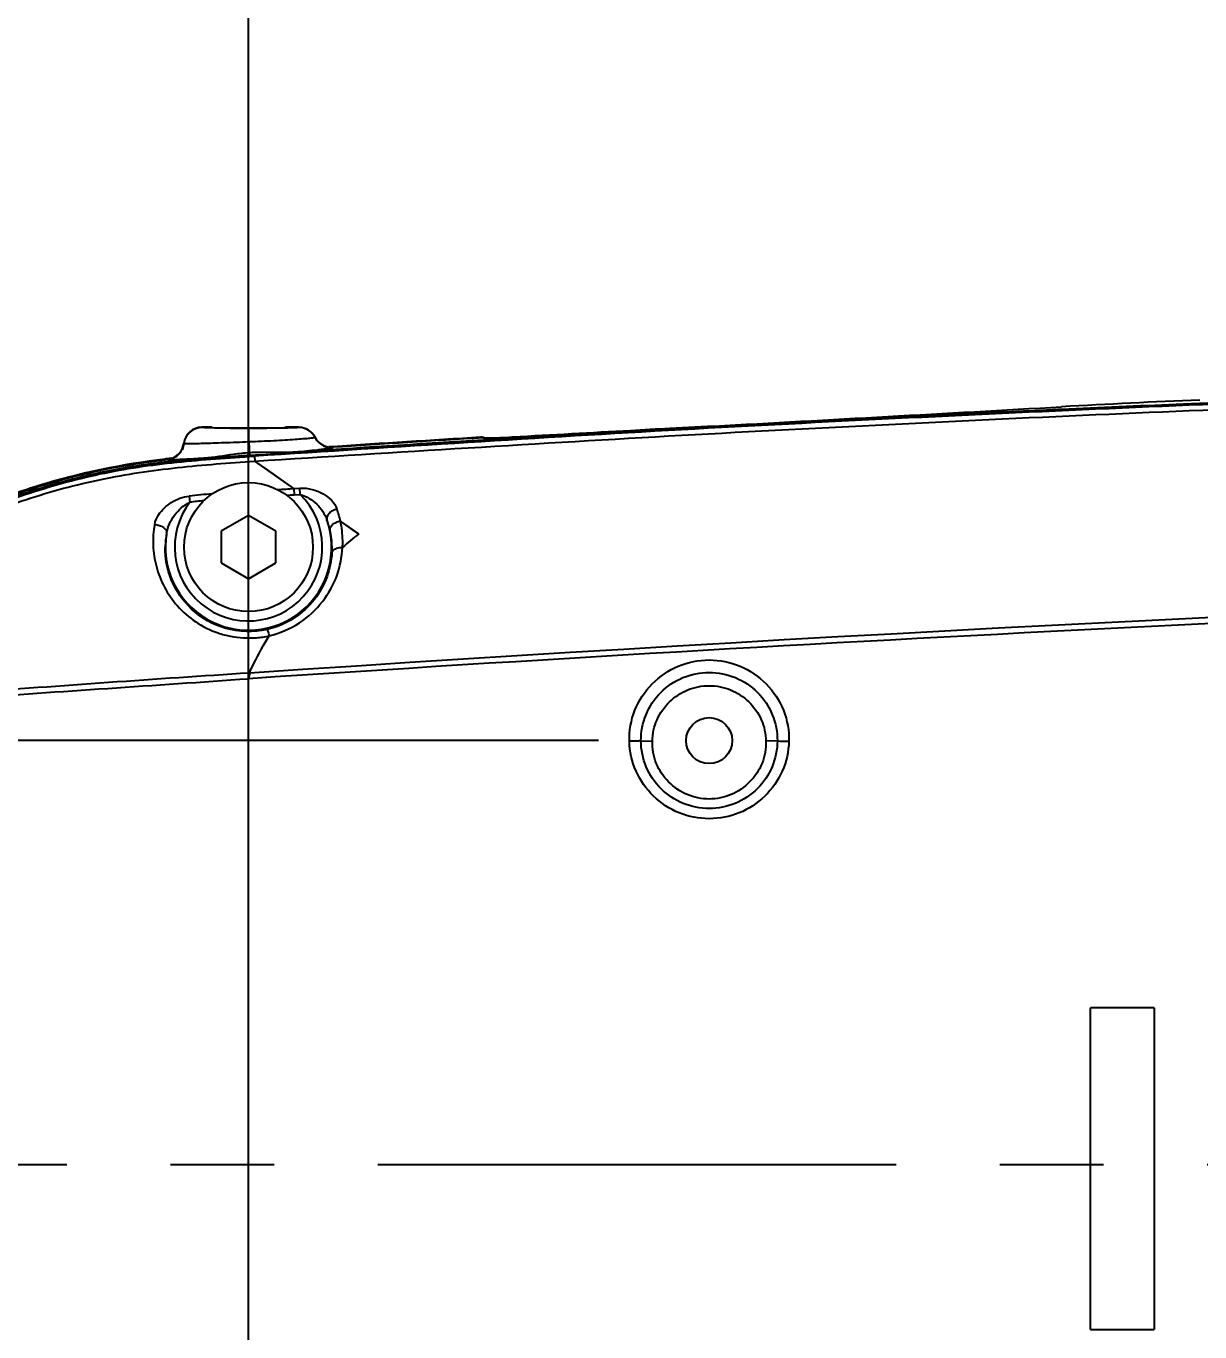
# Model space of a CAD drawing. Header units: millimetres. Extents: x 5828 to 6704, y 123 to 421.
# Drawn here: x 6411.045 to 6415.292, y 273.456 to 278.18 of the extents above; entities that cross this region are included whole.
import ezdxf

# ---------------------------------------------------------------- set-up
doc = ezdxf.new("R2010")
doc.units = ezdxf.units.MM
doc.linetypes.add('CENTER', pattern=[0.6, 0.375, -0.075, 0.075, -0.075])
for name, color, linetype in [('中心线', 7, 'Continuous'), ('外形图', 7, 'Continuous'), ('尺寸标注', 7, 'Continuous')]:
    doc.layers.add(name, color=color, linetype=linetype)
doc.styles.add('微软雅黑', font='msyh.ttc', dxfattribs={"height": 1.5})
doc.dimstyles.new('尺寸标注_1_15比例', dxfattribs={"dimtxt": 1.5, "dimasz": 1.25, "dimexe": 0.5, "dimexo": 0.4, "dimgap": 0.5, "dimtad": 1, "dimdec": 1, "dimlfac": 15, "dimdsep": 46, "dimtxsty": '微软雅黑', "dimcen": 0.09, "dimadec": 0, "dimazin": 0, "dimtp": 0.01, "dimtm": 0.01, "dimtfac": 1, "dimtdec": 1, "dimtofl": 0, "dimtmove": 0, "dimatfit": 3, "dimfxl": 1, "dimtolj": 1, "dimarcsym": 0})

# ---------------------------------------------------------------- blocks, each defined once
blk = doc.blocks.new('*D777')
at = {"layer": 'Defpoints', "color": 0}
for p in [(6411.8498, 282.4145), (6407.1832, 274.0616), (6411.8498, 274.0616)]:
    blk.add_point(p, dxfattribs=at)
at = {"layer": '尺寸标注', "color": 0, "lineweight": -2}
for p, q in [((6407.1832, 274.4616), (6407.1832, 282.9145)), ((6411.8498, 274.4616), (6411.8498, 282.9145)), ((6408.4332, 282.4145), (6410.5998, 282.4145))]:
    blk.add_line(p, q, dxfattribs=at)
at = {"layer": '尺寸标注', "color": 0}
for points in [[(6408.4332, 282.6228), (6408.4332, 282.2062), (6407.1832, 282.4145)], [(6410.5998, 282.2062), (6410.5998, 282.6228), (6411.8498, 282.4145)]]:
    blk.add_solid(points, dxfattribs=at)
at = {"layer": '尺寸标注', "color": 0, "insert": (6409.5165, 283.6897), "char_height": 1.5, "attachment_point": 5, "style": '微软雅黑'}
blk.add_mtext('\\A1;70', dxfattribs=at)
blk = doc.blocks.new('*D778')
at = {"layer": 'Defpoints', "color": 0}
for p in [(6431.8498, 282.4145), (6411.8498, 274.0616), (6431.8498, 274.0616)]:
    blk.add_point(p, dxfattribs=at)
at = {"layer": '尺寸标注', "color": 0, "lineweight": -2}
for p, q in [((6411.8498, 274.4616), (6411.8498, 282.9145)), ((6431.8498, 274.4616), (6431.8498, 282.9145)), ((6413.0998, 282.4145), (6430.5998, 282.4145))]:
    blk.add_line(p, q, dxfattribs=at)
at = {"layer": '尺寸标注', "color": 0}
for points in [[(6413.0998, 282.6228), (6413.0998, 282.2062), (6411.8498, 282.4145)], [(6430.5998, 282.2062), (6430.5998, 282.6228), (6431.8498, 282.4145)]]:
    blk.add_solid(points, dxfattribs=at)
at = {"layer": '尺寸标注', "color": 0, "insert": (6421.8498, 283.6897), "char_height": 1.5, "attachment_point": 5, "style": '微软雅黑'}
blk.add_mtext('\\A1;300', dxfattribs=at)
blk = doc.blocks.new('*D783')
at = {"layer": 'Defpoints', "color": 0}
for p in [(6407.1832, 274.0616), (6431.8498, 233.4909), (6431.8498, 229.3627)]:
    blk.add_point(p, dxfattribs=at)
at = {"layer": '尺寸标注', "color": 0, "lineweight": -2}
for p, q in [((6407.1832, 273.6616), (6407.1832, 228.8627)), ((6431.8498, 233.0909), (6431.8498, 228.8627)), ((6408.4332, 229.3627), (6430.5998, 229.3627))]:
    blk.add_line(p, q, dxfattribs=at)
at = {"layer": '尺寸标注', "color": 0}
for points in [[(6408.4332, 229.571), (6408.4332, 229.1543), (6407.1832, 229.3627)], [(6430.5998, 229.1543), (6430.5998, 229.571), (6431.8498, 229.3627)]]:
    blk.add_solid(points, dxfattribs=at)
at = {"layer": '尺寸标注', "color": 0, "insert": (6419.5165, 230.6378), "char_height": 1.5, "attachment_point": 5, "style": '微软雅黑'}
blk.add_mtext('\\A1;370', dxfattribs=at)
blk = doc.blocks.new('*D802')
at = {"layer": 'Defpoints', "color": 0}
for p in [(6413.5165, 275.5949), (6404.7161, 272.5282), (6413.5165, 272.5282)]:
    blk.add_point(p, dxfattribs=at)
at = {"layer": '尺寸标注', "color": 0, "lineweight": -2}
for p, q in [((6404.7161, 276.8449), (6404.7161, 281.6922)), ((6413.1165, 275.5949), (6404.2161, 275.5949)), ((6413.1165, 272.5282), (6404.2161, 272.5282)), ((6404.7161, 271.2782), (6404.7161, 270.0282))]:
    blk.add_line(p, q, dxfattribs=at)
at = {"layer": '尺寸标注', "color": 0}
for points in [[(6404.5078, 276.8449), (6404.9244, 276.8449), (6404.7161, 275.5949)], [(6404.9244, 271.2782), (6404.5078, 271.2782), (6404.7161, 272.5282)]]:
    blk.add_solid(points, dxfattribs=at)
at = {"layer": '尺寸标注', "color": 0, "insert": (6403.4409, 280.0791), "char_height": 1.5, "attachment_point": 5, "rotation": 90, "style": '微软雅黑'}
blk.add_mtext('\\A1;46', dxfattribs=at)

msp = doc.modelspace()

# ---------------------------------------------------------------- linework, layer by layer
at = {"layer": '中心线', "linetype": 'CENTER', "ltscale": 5}
for p, q in [((6411.8498, 270.3066), (6411.8498, 278.0305)), ((6406.3178, 274.0616), (6440.5575, 274.0616))]:
    msp.add_line(p, q, dxfattribs=at)
at = {"layer": '外形图', "color": 7, "linetype": 'Continuous'}
for p, q in [((6411.6822, 276.7276), (6411.6815, 276.7282)), ((6411.7165, 276.7282), (6411.6815, 276.7282)), ((6412.0319, 276.7282), (6411.9832, 276.7282)), ((6412.0912, 276.6921), (6412.0904, 276.6912)), ((6412.6907, 276.6917), (6412.6907, 276.6923)), ((6412.702, 276.6904), (6412.6967, 276.6917)), ((6412.7911, 276.6917), (6412.7746, 276.6908)), ((6412.8064, 276.6925), (6412.7911, 276.6917)), ((6412.8063, 276.6925), (6412.8025, 276.6923)), ((6412.8063, 276.6925), (6412.8064, 276.6925)), ((6413.5334, 276.7327), (6413.3744, 276.724)), ((6411.616, 276.6692), (6411.6154, 276.67)), ((6411.8507, 276.6752), (6411.8539, 276.6238)), ((6412.1548, 276.6583), (6412.1401, 276.6573)), ((6412.1548, 276.6582), (6412.1401, 276.6572)), ((6412.1549, 276.656), (6412.1401, 276.6567)), ((6412.7037, 276.689), (6412.704, 276.6889)), ((6412.7039, 276.6899), (6412.7091, 276.6886)), ((6412.7039, 276.6899), (6412.7042, 276.6898)), ((6412.7067, 276.6798), (6412.7039, 276.6814)), ((6412.7097, 276.6885), (6412.709, 276.6885)), ((6412.7166, 276.681), (6412.7144, 276.6823)), ((6412.7178, 276.6856), (6412.7249, 276.6816)), ((6412.7237, 276.6837), (6412.7297, 276.6821)), ((6412.7452, 276.6895), (6412.7327, 276.689)), ((6412.7418, 276.6894), (6412.7369, 276.6892)), ((6412.7454, 276.6895), (6412.7418, 276.6894)), ((6412.7592, 276.6901), (6412.7452, 276.6895)), ((6412.7746, 276.6908), (6412.7592, 276.6901)), ((6412.7737, 276.6908), (6412.7662, 276.6904)), ((6411.5567, 276.6122), (6411.5728, 276.6161)), ((6411.5727, 276.6162), (6411.5679, 276.6157)), ((6411.5729, 276.6153), (6411.568, 276.6149)), ((6411.6892, 276.6161), (6411.6867, 276.6157)), ((6411.6892, 276.6161), (6411.6867, 276.6159)), ((6411.6897, 276.6102), (6411.6892, 276.6161)), ((6411.8968, 276.629), (6411.8535, 276.6264)), ((6411.8969, 276.6273), (6411.8536, 276.6238)), ((6411.8713, 276.624), (6411.8724, 276.606)), ((6412.0141, 276.5068), (6411.8724, 276.606)), ((6412.0203, 276.6366), (6412.0202, 276.6384)), ((6412.0141, 276.5068), (6412.0356, 276.5081)), ((6412.0141, 276.5067), (6412.0357, 276.508)), ((6412.0141, 276.5068), (6412.0155, 276.4843)), ((6412.037, 276.4856), (6412.0356, 276.5081)), ((6411.6353, 276.4795), (6411.6377, 276.4574)), ((6412.0155, 276.4843), (6412.037, 276.4856)), ((6411.8498, 276.4096), (6411.7505, 276.3522)), ((6411.9491, 276.3522), (6411.8498, 276.4096)), ((6412.2488, 276.3424), (6412.1824, 276.389)), ((6412.2488, 276.3423), (6412.1824, 276.3888)), ((6411.7505, 276.3522), (6411.7505, 276.2376)), ((6411.9491, 276.2376), (6411.9491, 276.3522)), ((6411.7505, 276.2376), (6411.8498, 276.1802)), ((6411.8498, 276.1802), (6411.9491, 276.2376)), ((6411.8498, 272.3042), (6411.8498, 275.8189)), ((6413.2697, 275.594), (6413.3111, 275.5931)), ((6413.7633, 275.594), (6413.7219, 275.5931)), ((6414.8965, 273.4646), (6414.8965, 274.6283)), ((6415.1261, 274.6283), (6414.8965, 274.6283)), ((6415.1261, 274.6283), (6415.1261, 273.4646)), ((6414.8965, 273.4646), (6415.1261, 273.4646))]:
    msp.add_line(p, q, dxfattribs=at)
for points in [[(6412.7327, 276.689), (6412.7222, 276.6887), (6412.7177, 276.6886), (6412.714, 276.6885), (6412.7111, 276.6885), (6412.7097, 276.6885)], [(6412.0142, 276.5067), (6411.918, 276.5741), (6411.8724, 276.606)]]:
    msp.add_lwpolyline(points, dxfattribs=at)
for centre, radius in [((6411.8498, 276.2949), 0.2333), ((6413.5165, 275.5949), 0.0833)]:
    msp.add_circle(centre, radius, dxfattribs=at)
for centre, radius, start, end in [((6422.414, 105.1089), 171.8533, 91.447698, 92.395199), ((6382.2187, 852.8795), 576.9971, 273.1110782, 273.2361979), ((6416.6789, 243.2643), 33.5913, 92.36616, 93.22097), ((6421.4231, 130.1819), 146.7608, 92.417742, 92.579517), ((6411.6815, 276.6616), 0.0666, 89.992, 172.7402), ((6411.6822, 276.6609), 0.0667, 90.0237, 172.8744), ((6412.031, 276.661), 0.0667, 26.9888, 89.9778), ((6412.0318, 276.6615), 0.0667, 27.2731, 89.9339), ((6412.1504, 276.7226), 0.0667, 207.23, 261.1332), ((6417.6933, 193.7499), 83.0931, 93.451604, 93.821891), ((6412.6919, 276.6724), 0.0199, 76.2654, 93.5782), ((6413.1628, 276.7176), 0.4727, 183.1371, 183.3259), ((6412.6919, 276.6724), 0.0199, 59.9026, 76.1697), ((6412.5193, 281.8912), 5.2066, 272.8001, 273.118), ((6411.5493, 276.6784), 0.0667, 293.5536, 352.7336), ((6411.55, 276.6773), 0.0665, 327.8288, 332.9297), ((6412.15, 276.7225), 0.0677, 260.2574, 262.7859), ((6412.1499, 276.7216), 0.0667, 262.7596, 273.7567), ((6417.8998, 190.4181), 86.429, 93.450601, 93.811223), ((6412.699, 276.6706), 0.0199, 75.7964, 93.5678), ((6412.7304, 276.8087), 0.1226, 257.579, 258.3622), ((6412.7066, 276.6687), 0.0199, 81.8566, 92.706), ((6412.7094, 276.8525), 0.1641, 269.665, 270.5567), ((6412.7083, 276.9959), 0.3075, 270.4994, 270.7819), ((6412.7056, 277.1839), 0.4955, 270.802, 271.3756), ((6412.6928, 277.7055), 1.0173, 271.3875, 271.9758), ((6412.6648, 278.5474), 1.8597, 271.9455, 272.2227), ((6412.5873, 280.4527), 3.7666, 272.4062, 272.7233), ((6411.889, 273.7809), 2.8529, 96.6922, 96.871), ((6411.8998, 273.689), 2.9454, 96.4689, 96.6919), ((6411.5499, 276.677), 0.0662, 276.4992, 285.7033), ((6411.5494, 276.6786), 0.0678, 285.6769, 290.4887), ((6411.5492, 276.6784), 0.0666, 290.7013, 293.5806), ((6411.5494, 276.6786), 0.0679, 290.4858, 294.8292), ((6411.5499, 276.6776), 0.0667, 294.8483, 310.8594), ((6411.5499, 276.6775), 0.0666, 310.9237, 315.6735), ((6411.55, 276.6773), 0.0665, 315.6743, 327.7843), ((6412.0513, 272.0698), 4.5607, 94.5846, 95.563), ((6412.2259, 269.9519), 6.6848, 93.53702, 94.60498), ((6412.6646, 263.0901), 13.5606, 93.42925, 93.59838), ((6409.888, 311.3322), 34.7613, 273.31279, 273.51692), ((6411.8321, 274.1132), 2.5157, 107.0872, 109.3793), ((6410.9043, 295.1525), 18.6787, 273.22366, 273.40631), ((6411.8498, 276.2949), 0.2672, 142.5546, 45.5446), ((6412.0357, 272.8263), 3.6751, 94.9525, 96.2547), ((6411.9204, 273.8759), 2.5969, 95.1488, 96.2507), ((6411.8558, 279.0441), 2.5647, 272.9587, 273.5696), ((6411.8375, 276.313), 0.3531, 12.3895, 19.7798), ((6411.8498, 276.2949), 0.3006, 170.3205, 19.3001), ((6411.8517, 276.2906), 0.3003, 12.6592, 20.1798), ((6411.8493, 276.2905), 0.3008, 169.4809, 179.1651), ((6411.852, 276.2907), 0.3, 0.7929, 12.6544), ((6413.0703, 275.2922), 1.3334, 128.0308, 131.3093), ((6424.7621, 82.8602), 193.4104, 90.151747, 93.826978), ((6411.8517, 276.2907), 0.3002, 356.8128, 0.7924)]:
    msp.add_arc(centre, radius, start, end, dxfattribs=at)
msp.add_ellipse((6411.8498, 276.7277), major_axis=(0.1333, 0), ratio=0.017455, start_param=3.141574, end_param=6.283204, dxfattribs=at)
for points, knots in [([(6424.2492, 276.9916), (6423.2171, 276.9838), (6421.669, 276.9704), (6419.605, 276.9382), (6418.0572, 276.9042), (6416.5097, 276.8585), (6415.2205, 276.8083), (6414.1895, 276.7603), (6413.4165, 276.7203), (6412.6438, 276.6739), (6412.1288, 276.6402), (6411.8713, 276.624)], [0, 0, 0, 0, 0.249999, 0.374999, 0.499999, 0.624999, 0.749999, 0.8125, 0.875, 0.9375, 1, 1, 1, 1]), ([(6425.8402, 277.0057), (6424.688, 276.9975), (6422.9597, 276.9863), (6420.6553, 276.9587), (6418.9272, 276.928), (6417.1993, 276.8839), (6415.7599, 276.8336), (6414.6087, 276.7835), (6413.8894, 276.748), (6413.3142, 276.7164), (6412.8828, 276.6916), (6412.4515, 276.6657), (6412.1641, 276.6453), (6412.0204, 276.6364)], [0, 0, 0, 0, 0.250001, 0.375001, 0.500001, 0.625001, 0.750001, 0.812501, 0.875002, 0.906251, 0.937502, 0.968752, 1, 1, 1, 1]), ([(6411.8724, 276.606), (6412.3875, 276.6381), (6413.16, 276.6873), (6414.1906, 276.7409), (6414.9638, 276.777), (6415.7372, 276.8091), (6416.5108, 276.8367), (6417.2844, 276.8608), (6418.3161, 276.8894), (6419.6059, 276.9176), (6421.1538, 276.9399), (6422.7018, 276.9542), (6423.7338, 276.9631), (6424.2498, 276.9678)], [0, 0, 0, 0, 0.125, 0.1875, 0.25, 0.312501, 0.375001, 0.437501, 0.500001, 0.625001, 0.750001, 0.875001, 1, 1, 1, 1]), ([(6414.818, 276.794), (6414.3791, 276.7742), (6413.7208, 276.7417), (6412.8436, 276.6911), (6412.4051, 276.6641), (6412.186, 276.6495)], [0, 0, 0, 0, 0.500028, 0.750043, 1, 1, 1, 1]), ([(6411.7154, 276.7259), (6411.7108, 276.726), (6411.7028, 276.7263), (6411.6923, 276.7264), (6411.6862, 276.7274), (6411.6828, 276.727), (6411.6822, 276.7276)], [0, 0, 0, 0, 0.417659, 0.727967, 0.923234, 1, 1, 1, 1]), ([(6411.8518, 276.7247), (6411.8387, 276.7247), (6411.7933, 276.7248), (6411.7478, 276.7251), (6411.7154, 276.7259)], [0, 0, 0, 0, 0.288165, 1, 1, 1, 1]), ([(6411.8507, 276.6752), (6411.8507, 276.6817), (6411.8508, 276.6935), (6411.851, 276.7073), (6411.8513, 276.7159), (6411.8513, 276.7204), (6411.8518, 276.7229), (6411.8516, 276.7244), (6411.8518, 276.7247)], [0, 0, 0, 0, 0.394855, 0.713673, 0.833337, 0.922197, 0.978188, 1, 1, 1, 1]), ([(6412.0904, 276.6912), (6412.0901, 276.6908), (6412.088, 276.6905), (6412.0843, 276.6896), (6412.0781, 276.6889), (6412.07, 276.688), (6412.0597, 276.6871), (6412.0422, 276.6856), (6412.0161, 276.6837), (6411.9804, 276.6815), (6411.9399, 276.6792), (6411.8961, 276.6771), (6411.866, 276.6759), (6411.8507, 276.6752)], [0, 0, 0, 0, 0.007182, 0.023508, 0.048967, 0.083377, 0.126377, 0.17753, 0.302367, 0.453004, 0.62382, 0.808646, 1, 1, 1, 1]), ([(6411.9845, 276.7256), (6411.9752, 276.7255), (6411.931, 276.7248), (6411.8868, 276.7247), (6411.8518, 276.7247)], [0, 0, 0, 0, 0.210674, 1, 1, 1, 1]), ([(6412.031, 276.7276), (6412.0307, 276.7274), (6412.0294, 276.7273), (6412.027, 276.727), (6412.023, 276.7268), (6412.0152, 276.7264), (6412.0022, 276.726), (6411.9909, 276.7258), (6411.9845, 276.7256)], [0, 0, 0, 0, 0.024343, 0.078839, 0.163179, 0.276802, 0.587488, 1, 1, 1, 1]), ([(6412.0319, 276.7282), (6412.0317, 276.7281), (6412.0315, 276.7279), (6412.0312, 276.7277), (6412.031, 276.7276)], [0, 0, 0, 0, 0.518652, 1, 1, 1, 1]), ([(6413.3744, 276.724), (6413.3268, 276.7213), (6413.1375, 276.7108), (6412.9481, 276.7003), (6412.8063, 276.6925)], [0, 0, 0, 0, 0.251048, 1, 1, 1, 1]), ([(6411.8507, 276.6752), (6411.8356, 276.6746), (6411.806, 276.6735), (6411.7629, 276.672), (6411.7232, 276.6706), (6411.6883, 276.6695), (6411.6628, 276.6687), (6411.6457, 276.6684), (6411.6357, 276.6682), (6411.6279, 276.6683), (6411.6219, 276.6683), (6411.6184, 276.6688), (6411.6164, 276.6688), (6411.616, 276.6692)], [0, 0, 0, 0, 0.192877, 0.378724, 0.550065, 0.700722, 0.825137, 0.875943, 0.918526, 0.952462, 0.977417, 0.993254, 1, 1, 1, 1]), ([(6412.1174, 276.6483), (6412.111, 276.6475), (6412.0786, 276.6437), (6412.0462, 276.6407), (6412.0202, 276.6384)], [0, 0, 0, 0, 0.198949, 1, 1, 1, 1]), ([(6412.1418, 276.6517), (6412.1401, 276.6515), (6412.132, 276.6502), (6412.1239, 276.6491), (6412.1174, 276.6483)], [0, 0, 0, 0, 0.20284, 1, 1, 1, 1]), ([(6412.1543, 276.655), (6412.1541, 276.6546), (6412.1527, 276.6541), (6412.1487, 276.6529), (6412.1448, 276.6522), (6412.1418, 276.6517)], [0, 0, 0, 0, 0.09712, 0.294567, 1, 1, 1, 1]), ([(6412.1549, 276.656), (6412.1549, 276.6558), (6412.1546, 276.6555), (6412.1543, 276.6552), (6412.1543, 276.655)], [0, 0, 0, 0, 0.500001, 1, 1, 1, 1]), ([(6412.7084, 276.6884), (6412.7081, 276.6884), (6412.707, 276.6885), (6412.7059, 276.6883), (6412.7053, 276.6886)], [0, 0, 0, 0, 0.375194, 1, 1, 1, 1]), ([(6409.2819, 274.0616), (6409.2819, 274.3715), (6409.3966, 274.9972), (6409.8906, 275.8086), (6410.6401, 276.3919), (6411.2488, 276.5774), (6411.5567, 276.6122)], [0, 0, 0, 0, 0.250011, 0.500017, 0.750023, 1, 1, 1, 1]), ([(6411.6892, 276.6151), (6411.6092, 276.6086), (6411.4493, 276.5912), (6411.1343, 276.5259), (6410.7539, 276.3894), (6410.337, 276.1425), (6409.9735, 275.8219), (6409.6767, 275.4389), (6409.4569, 275.0069), (6409.3225, 274.5414), (6409.2921, 274.2195), (6409.2922, 274.0589)], [0, 0, 0, 0, 0.062484, 0.125045, 0.250057, 0.375039, 0.50003, 0.62502, 0.750014, 0.875006, 1, 1, 1, 1]), ([(6411.6091, 276.609), (6411.5402, 276.6023), (6411.4027, 276.5849), (6411.1997, 276.5398), (6411.001, 276.4788), (6410.7435, 276.3767), (6410.4385, 276.2101), (6410.11, 275.9539), (6409.8271, 275.6478), (6409.5973, 275.3001), (6409.4268, 274.92), (6409.3557, 274.6512), (6409.3312, 274.515)], [0, 0, 0, 0, 0.062617, 0.125099, 0.18763, 0.250184, 0.375155, 0.500122, 0.625092, 0.750062, 0.875025, 1, 1, 1, 1]), ([(6409.8907, 275.7009), (6410.011, 275.8447), (6410.2165, 276.0414), (6410.527, 276.2531), (6410.7766, 276.3851), (6411.0389, 276.4895), (6411.2657, 276.5524), (6411.4506, 276.5859), (6411.637, 276.6087), (6411.7776, 276.6181), (6411.8713, 276.624)], [0, 0, 0, 0, 0.249705, 0.374735, 0.499757, 0.624891, 0.749983, 0.812463, 0.874946, 1, 1, 1, 1]), ([(6409.9029, 275.6898), (6410.0223, 275.8329), (6410.2943, 276.0929), (6410.697, 276.3354), (6411.0448, 276.4723), (6411.3158, 276.5454), (6411.5932, 276.586), (6411.7793, 276.5995), (6411.8724, 276.606)], [0, 0, 0, 0, 0.249803, 0.499618, 0.624768, 0.749913, 0.874915, 1, 1, 1, 1]), ([(6411.5569, 276.6119), (6411.5568, 276.6119), (6411.5568, 276.612), (6411.5567, 276.6121), (6411.5567, 276.6122)], [0, 0, 0, 0, 0.517844, 1, 1, 1, 1]), ([(6411.5573, 276.6112), (6411.5573, 276.6113), (6411.5572, 276.6116), (6411.557, 276.6117), (6411.5569, 276.6119)], [0, 0, 0, 0, 0.463246, 1, 1, 1, 1]), ([(6411.5935, 276.6109), (6411.5885, 276.6107), (6411.5798, 276.6104), (6411.5683, 276.6099), (6411.5619, 276.6106), (6411.5578, 276.6104), (6411.5573, 276.6112)], [0, 0, 0, 0, 0.419217, 0.727522, 0.921148, 1, 1, 1, 1]), ([(6411.6892, 276.6161), (6411.6797, 276.6156), (6411.6478, 276.6137), (6411.6159, 276.6119), (6411.5935, 276.6109)], [0, 0, 0, 0, 0.298286, 1, 1, 1, 1]), ([(6412.0202, 276.6384), (6411.9925, 276.6364), (6411.9368, 276.6379), (6411.881, 276.6379), (6411.8531, 276.6362)], [0, 0, 0, 0, 0.497861, 1, 1, 1, 1]), ([(6412.0356, 276.5081), (6412.0505, 276.5091), (6412.08, 276.5055), (6412.1298, 276.4857), (6412.162, 276.4563), (6412.1698, 276.4327)], [0, 0, 0, 0, 0.276497, 0.538171, 1, 1, 1, 1]), ([(6411.5103, 276.3767), (6411.5124, 276.3894), (6411.5268, 276.4214), (6411.5698, 276.4607), (6411.6125, 276.477), (6411.6353, 276.4795)], [0, 0, 0, 0, 0.226906, 0.596598, 1, 1, 1, 1]), ([(6411.5535, 276.3454), (6411.5577, 276.3686), (6411.5733, 276.4025), (6411.6058, 276.4383), (6411.6266, 276.4519), (6411.6377, 276.4574)], [0, 0, 0, 0, 0.48984, 0.74299, 1, 1, 1, 1]), ([(6412.037, 276.4856), (6412.0482, 276.4819), (6412.0698, 276.4725), (6412.1062, 276.4446), (6412.126, 276.4152), (6412.1335, 276.3942)], [0, 0, 0, 0, 0.257824, 0.510981, 1, 1, 1, 1]), ([(6412.1698, 276.4327), (6412.1642, 276.4313), (6412.1537, 276.4273), (6412.141, 276.4179), (6412.133, 276.4066), (6412.1324, 276.3977), (6412.1335, 276.3942)], [0, 0, 0, 0, 0.297182, 0.575095, 0.808934, 1, 1, 1, 1]), ([(6411.5103, 276.3767), (6411.5051, 276.352), (6411.5021, 276.3005), (6411.5139, 276.2234), (6411.5431, 276.148), (6411.5912, 276.0787), (6411.6575, 276.0208), (6411.7252, 275.9871), (6411.7846, 275.9712), (6411.8313, 275.9659), (6411.8783, 275.966), (6411.9096, 275.9702), (6411.9247, 275.9745)], [0, 0, 0, 0, 0.111004, 0.224443, 0.341598, 0.463987, 0.591901, 0.725084, 0.793206, 0.861851, 0.931109, 1, 1, 1, 1]), ([(6411.5103, 276.3767), (6411.5161, 276.3764), (6411.5273, 276.3743), (6411.5416, 276.3673), (6411.5518, 276.3576), (6411.5541, 276.349), (6411.5535, 276.3454)], [0, 0, 0, 0, 0.298477, 0.578164, 0.812033, 1, 1, 1, 1]), ([(6412.1447, 276.3565), (6412.1433, 276.3637), (6412.1515, 276.3765), (6412.1668, 276.385), (6412.177, 276.3881), (6412.1824, 276.389)], [0, 0, 0, 0, 0.413842, 0.694961, 1, 1, 1, 1]), ([(6412.1901, 276.2937), (6412.1906, 276.3018), (6412.1912, 276.3338), (6412.1873, 276.3657), (6412.1824, 276.389)], [0, 0, 0, 0, 0.254183, 1, 1, 1, 1]), ([(6411.9168, 275.9971), (6411.8683, 275.9861), (6411.7663, 275.9886), (6411.6398, 276.0604), (6411.5636, 276.171), (6411.5479, 276.2551), (6411.5485, 276.2949)], [0, 0, 0, 0, 0.276594, 0.539462, 0.779043, 1, 1, 1, 1]), ([(6412.1515, 276.274), (6412.1498, 276.2448), (6412.1375, 276.1844), (6412.091, 276.1007), (6412.0159, 276.032), (6411.951, 276.0048), (6411.9168, 275.9971)], [0, 0, 0, 0, 0.226469, 0.469315, 0.728712, 1, 1, 1, 1]), ([(6411.9247, 275.9744), (6411.9631, 275.9835), (6412.0367, 276.0139), (6412.1204, 276.0936), (6412.1751, 276.1893), (6412.1873, 276.2596), (6412.1901, 276.2936)], [0, 0, 0, 0, 0.267121, 0.52476, 0.769276, 1, 1, 1, 1]), ([(6412.1515, 276.274), (6412.1517, 276.2769), (6412.1558, 276.285), (6412.1704, 276.2924), (6412.183, 276.2939), (6412.1901, 276.2937)], [0, 0, 0, 0, 0.185625, 0.545371, 1, 1, 1, 1]), ([(6424.2498, 276.2407), (6423.7328, 276.2365), (6422.6987, 276.2346), (6421.1477, 276.212), (6419.5969, 276.1781), (6417.5295, 276.1166), (6414.9465, 276.0076), (6412.8817, 275.8871), (6411.8499, 275.8189)], [0, 0, 0, 0, 0.125001, 0.250001, 0.375002, 0.500002, 0.750001, 1, 1, 1, 1]), ([(6411.9168, 275.9971), (6411.9175, 275.9971), (6411.9185, 275.9942), (6411.9202, 275.9904), (6411.9224, 275.983), (6411.9239, 275.9776), (6411.9247, 275.9745)], [0, 0, 0, 0, 0.082401, 0.28657, 0.600959, 1, 1, 1, 1]), ([(6411.8532, 275.8393), (6411.8584, 275.851), (6411.8802, 275.8971), (6411.9051, 275.9417), (6411.9247, 275.9744)], [0, 0, 0, 0, 0.251429, 1, 1, 1, 1]), ([(6413.2282, 275.5924), (6413.2267, 275.6303), (6413.2404, 275.7079), (6413.3052, 275.805), (6413.4015, 275.8718), (6413.5165, 275.8942), (6413.6316, 275.8718), (6413.7278, 275.805), (6413.7927, 275.7079), (6413.8063, 275.6303), (6413.8048, 275.5924)], [0, 0, 0, 0, 0.124887, 0.249896, 0.374926, 0.500001, 0.625074, 0.750113, 0.875123, 1, 1, 1, 1]), ([(6413.2697, 275.594), (6413.2695, 275.6262), (6413.2821, 275.6913), (6413.337, 275.7737), (6413.4193, 275.8287), (6413.5165, 275.8481), (6413.6137, 275.8287), (6413.6961, 275.7737), (6413.7509, 275.6913), (6413.7635, 275.6262), (6413.7633, 275.594)], [0, 0, 0, 0, 0.125003, 0.24997, 0.374973, 0.499998, 0.625022, 0.750025, 0.874995, 1, 1, 1, 1]), ([(6409.9028, 275.6899), (6410.2121, 275.7089), (6410.8612, 275.7506), (6411.5101, 275.7956), (6411.8498, 275.8189)], [0, 0, 0, 0, 0.476405, 1, 1, 1, 1]), ([(6411.8532, 275.8393), (6411.5129, 275.8174), (6410.8625, 275.7715), (6410.2126, 275.7184), (6409.9029, 275.6898)], [0, 0, 0, 0, 0.522889, 1, 1, 1, 1]), ([(6413.3111, 275.5931), (6413.3117, 275.6194), (6413.3227, 275.6726), (6413.3697, 275.7385), (6413.437, 275.7833), (6413.5165, 275.7986), (6413.596, 275.7833), (6413.6633, 275.7385), (6413.7103, 275.6726), (6413.7213, 275.6194), (6413.7219, 275.5931)], [0, 0, 0, 0, 0.125031, 0.250113, 0.375047, 0.500014, 0.624977, 0.74991, 0.874988, 1, 1, 1, 1]), ([(6413.2697, 275.594), (6413.2666, 275.5938), (6413.2528, 275.5931), (6413.2389, 275.5927), (6413.2282, 275.5924)], [0, 0, 0, 0, 0.224415, 1, 1, 1, 1]), ([(6413.8048, 275.5924), (6413.8042, 275.5556), (6413.7878, 275.4813), (6413.7221, 275.3894), (6413.6279, 275.3266), (6413.5165, 275.3056), (6413.4052, 275.3266), (6413.3109, 275.3894), (6413.2452, 275.4813), (6413.2288, 275.5556), (6413.2282, 275.5924)], [0, 0, 0, 0, 0.124901, 0.249896, 0.374931, 0.499995, 0.625058, 0.750096, 0.875095, 1, 1, 1, 1]), ([(6413.7633, 275.594), (6413.7631, 275.5621), (6413.7499, 275.4976), (6413.6949, 275.4162), (6413.6129, 275.3619), (6413.5165, 275.3428), (6413.4201, 275.3619), (6413.3381, 275.4162), (6413.2831, 275.4976), (6413.2699, 275.562), (6413.2697, 275.594)], [0, 0, 0, 0, 0.125005, 0.249983, 0.374985, 0.499995, 0.625005, 0.750008, 0.874989, 1, 1, 1, 1]), ([(6413.7219, 275.5931), (6413.7225, 275.5661), (6413.7133, 275.5109), (6413.6667, 275.4419), (6413.5983, 275.3945), (6413.5165, 275.3784), (6413.4347, 275.3945), (6413.3663, 275.4419), (6413.3198, 275.5109), (6413.3105, 275.5661), (6413.3111, 275.5931)], [0, 0, 0, 0, 0.124969, 0.250069, 0.375017, 0.500016, 0.625008, 0.749952, 0.875052, 1, 1, 1, 1]), ([(6413.7633, 275.594), (6413.7664, 275.5938), (6413.7802, 275.5931), (6413.7941, 275.5927), (6413.8048, 275.5924)], [0, 0, 0, 0, 0.224414, 1, 1, 1, 1]), ([(6412.6978, 271.4326), (6412.5954, 271.4388), (6412.3905, 271.4514), (6412.1344, 271.4684), (6411.9295, 271.4822), (6411.7255, 271.4947), (6411.4716, 271.5153), (6411.1728, 271.5783), (6410.7883, 271.708), (6410.3403, 271.9543), (6409.888, 272.3675), (6409.545, 272.8754), (6409.3314, 273.4493), (6409.2822, 273.8555), (6409.2819, 274.0579)], [0, 0, 0, 0, 0.063181, 0.126399, 0.158017, 0.18959, 0.252297, 0.314661, 0.37707, 0.501658, 0.626245, 0.750833, 0.875417, 1, 1, 1, 1]), ([(6409.2922, 274.0589), (6409.2925, 273.8714), (6409.3347, 273.4953), (6409.5189, 272.9593), (6409.8161, 272.4766), (6410.1461, 272.1379), (6410.449, 271.9155), (6410.6935, 271.7744), (6410.952, 271.6613), (6411.2214, 271.5773), (6411.4983, 271.5234), (6411.7323, 271.5037), (6411.9196, 271.4929), (6412.1069, 271.4816), (6412.3408, 271.4654), (6412.6216, 271.4471), (6412.9024, 271.4305), (6413.1833, 271.4143), (6413.5579, 271.3931), (6414.0262, 271.3684), (6414.5883, 271.3411), (6415.1505, 271.3159), (6415.9002, 271.2853), (6416.8375, 271.252), (6417.9626, 271.2193), (6419.4628, 271.1842), (6421.3384, 271.1542), (6423.5893, 271.1328), (6425.0899, 271.1227), (6425.8402, 271.1174)], [0, 0, 0, 0, 0.03123, 0.062458, 0.093688, 0.124916, 0.140555, 0.156192, 0.171829, 0.187473, 0.203107, 0.218729, 0.226548, 0.234365, 0.249989, 0.265612, 0.281238, 0.296864, 0.312489, 0.343739, 0.37499, 0.40624, 0.437491, 0.499992, 0.562493, 0.624994, 0.749996, 0.874998, 1, 1, 1, 1])]:
    msp.add_open_spline(points, degree=3, knots=knots, dxfattribs=at)
for points in [[(6412.0904, 276.6912), (6412.0943, 276.6837), (6412.0997, 276.6767), (6412.1061, 276.6712)], [(6411.616, 276.6692), (6411.6151, 276.6615), (6411.6127, 276.6539), (6411.6092, 276.647)], [(6412.186, 276.6495), (6412.1307, 276.6458), (6412.0755, 276.6421), (6412.0202, 276.6384)], [(6412.1061, 276.6712), (6412.1151, 276.6633), (6412.1267, 276.6578), (6412.1385, 276.6558)], [(6412.6978, 276.6905), (6412.6998, 276.69), (6412.7017, 276.6895), (6412.7037, 276.689)], [(6411.5477, 276.6133), (6411.3939, 276.5948), (6411.241, 276.5633), (6411.0929, 276.5178)], [(6411.7951, 276.6303), (6411.7598, 276.6256), (6411.7247, 276.6188), (6411.6892, 276.6161)], [(6411.8531, 276.6362), (6411.8337, 276.6349), (6411.8144, 276.6328), (6411.7951, 276.6303)], [(6411.8532, 275.8393), (6411.854, 275.8325), (6411.8513, 275.8256), (6411.8499, 275.8189)]]:
    msp.add_open_spline(points, degree=3, dxfattribs=at)

# ---------------------------------------------------------------- dimensions: what is measured, and where the dimension line sits
at = {"layer": '尺寸标注'}
for base, p1, p2, picture, middle in [((6411.8498, 282.4145), (6407.1832, 274.0616), (6411.8498, 274.0616), '*D777', (6409.5165, 283.6897)), ((6431.8498, 282.4145), (6411.8498, 274.0616), (6431.8498, 274.0616), '*D778', (6421.8498, 283.6897)), ((6431.8498, 229.3627), (6407.1832, 274.0616), (6431.8498, 233.4909), '*D783', (6419.5165, 230.6378))]:
    dim = msp.add_linear_dim(base=base, p1=p1, p2=p2, dimstyle='尺寸标注_1_15比例', dxfattribs=at)
    dim.commit()
    dim.dimension.update_dxf_attribs({"geometry": picture, "text_midpoint": middle})
dim = msp.add_linear_dim(base=(6404.7161, 272.5282), p1=(6413.5165, 275.5949), p2=(6413.5165, 272.5282), angle=90, dimstyle='尺寸标注_1_15比例', dxfattribs=at)
dim.commit()
dim.dimension.update_dxf_attribs({"geometry": '*D802', "text_midpoint": (6404.7161, 280.0791), "dimtype": 160})

doc.saveas('drawing.dxf')
